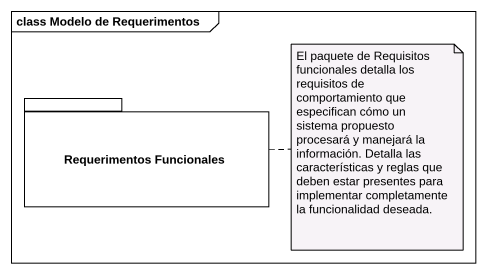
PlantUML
@startuml
mainframe class Modelo de Requerimentos
package "Requerimentos Funcionales" as Requerimentos_Funcionales {
}
note right of Requerimentos_Funcionales : El paquete de Requisitos funcionales detalla los requisitos de comportamiento que especifican cómo un sistema propuesto procesará y manejará la información. Detalla las características y reglas que deben estar presentes para implementar completamente la funcionalidad deseada.
@enduml
